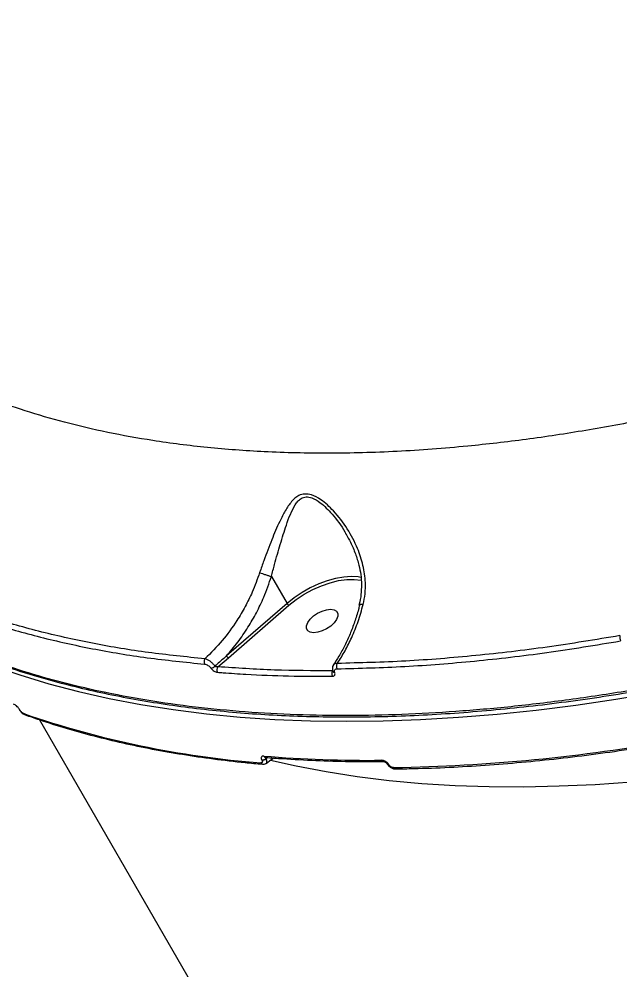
# Model space of a CAD drawing. Header units: millimetres. Extents: x -10881 to 8954, y -8695 to 5624.
# Drawn here: x 2103.6 to 2258, y -2747.9 to -2503.6 of the extents above; entities that cross this region are included whole.
import ezdxf

# ---------------------------------------------------------------- set-up
doc = ezdxf.new("R2010")
doc.units = ezdxf.units.MM
for name, color, linetype in [('DIKOM_ОБЪЕКТ', 7, 'Continuous'), ('DIKOM_РАЗМЕР_ЗОНА', 7, 'Continuous'), ('DIKOM_РАЗМЕР_ОБЪЕКТА', 7, 'Continuous')]:
    doc.layers.add(name, color=color, linetype=linetype)
doc.styles.add('style1', font='arial.ttf', dxfattribs={"width": 0.8})
doc.dimstyles.new('1-50', dxfattribs={"dimtxt": 300, "dimasz": 200, "dimexe": 100, "dimexo": 0, "dimgap": 100, "dimtad": 1, "dimtxsty": 'style1', "dimcen": 200, "dimclrd": 7, "dimclre": 7, "dimclrt": 7, "dimadec": 1, "dimazin": 2, "dimtfac": 1, "dimtmove": 0, "dimatfit": 2, "dimfxl": 0, "dimlwd": 25, "dimlwe": 18, "dimarcsym": 0})

# ---------------------------------------------------------------- blocks, each defined once
blk = doc.blocks.new('*D10')
at = {"layer": 'Defpoints', "color": 0, "transparency": 16777216}
for p in [(-7152.73, 2730.8), (7385.22, 911.28), (7385.22, -7693.77)]:
    blk.add_point(p, dxfattribs=at)
at = {"layer": 'DIKOM_РАЗМЕР_ОБЪЕКТА', "color": 7, "lineweight": 18, "transparency": 16777216}
for p, q in [((-7152.73, 2730.8), (-7152.73, -7793.77)), ((7385.22, 911.28), (7385.22, -7793.77))]:
    blk.add_line(p, q, dxfattribs=at)
at = {"layer": 'DIKOM_РАЗМЕР_ОБЪЕКТА', "color": 7, "lineweight": 25, "transparency": 16777216}
blk.add_line((-6952.73, -7693.77), (7185.22, -7693.77), dxfattribs=at)
at = {"layer": 'DIKOM_РАЗМЕР_ОБЪЕКТА', "color": 7, "transparency": 16777216}
for points in [[(-6952.73, -7660.43), (-6952.73, -7727.1), (-7152.73, -7693.77)], [(7185.22, -7660.43), (7185.22, -7727.1), (7385.22, -7693.77)]]:
    blk.add_solid(points, dxfattribs=at)
at = {"layer": 'DIKOM_РАЗМЕР_ОБЪЕКТА', "color": 7, "transparency": 16777216, "insert": (116.24, -7440.59), "char_height": 300, "attachment_point": 5, "style": 'style1'}
blk.add_mtext('14500', dxfattribs=at)
blk = doc.blocks.new('*D12')
at = {"layer": 'Defpoints', "color": 0, "transparency": 16777216}
for p in [(-9113.32, 3014.05), (8954.2, 2756.48), (8954.2, -8594.51)]:
    blk.add_point(p, dxfattribs=at)
at = {"layer": 'DIKOM_РАЗМЕР_ЗОНА', "color": 7, "lineweight": 18, "transparency": 16777216}
for p, q in [((-9113.32, 3014.05), (-9113.32, -8694.51)), ((8954.2, 2756.48), (8954.2, -8694.51))]:
    blk.add_line(p, q, dxfattribs=at)
at = {"layer": 'DIKOM_РАЗМЕР_ЗОНА', "color": 7, "lineweight": 25, "transparency": 16777216}
blk.add_line((-8913.32, -8594.51), (8754.2, -8594.51), dxfattribs=at)
at = {"layer": 'DIKOM_РАЗМЕР_ЗОНА', "color": 7, "transparency": 16777216}
for points in [[(-8913.32, -8561.18), (-8913.32, -8627.85), (-9113.32, -8594.51)], [(8754.2, -8561.18), (8754.2, -8627.85), (8954.2, -8594.51)]]:
    blk.add_solid(points, dxfattribs=at)
at = {"layer": 'DIKOM_РАЗМЕР_ЗОНА', "color": 7, "transparency": 16777216, "insert": (-79.56, -8341.34), "char_height": 300, "attachment_point": 5, "style": 'style1'}
blk.add_mtext('18000', dxfattribs=at)

msp = doc.modelspace()

# ---------------------------------------------------------------- linework, layer by layer
at = {"layer": 'DIKOM_ОБЪЕКТ', "color": 7, "linetype": 'Continuous', "lineweight": 15}
for p, q in [((2168.409, -2646.816), (2172.409, -2653.743)), ((2191.482, -2647.077), (2190.999, -2646.988)), ((2172.409, -2653.743), (2156.867, -2667.226)), ((2157.354, -2667.718), (2172.893, -2654.237)), ((2154.657, -2670.039), (2157.354, -2667.718)), ((2103.561, -2680.933), (2103.595, -2680.992)), ((2103.77, -2681.129), (2103.735, -2681.07)), ((2108.832, -2683.648), (2239.897, -2910.637)), ((2165.934, -2693.994), (2165.968, -2694.053)), ((2166.881, -2693.304), (2166.899, -2693.306)), ((2167.003, -2693.585), (2167.301, -2693.335)), ((2167.037, -2693.644), (2167.003, -2693.585)), ((2167.508, -2693.35), (2167.037, -2693.644)), ((2198.157, -2694.987), (2198.18, -2695.028)), ((2198.581, -2695.198), (2198.557, -2695.157))]:
    msp.add_line(p, q, dxfattribs=at)
at = {"layer": 'DIKOM_ОБЪЕКТ', "color": 7, "linetype": 'Continuous', "lineweight": 15, "flags": 128}
for points in [[(2190.999, -2646.988), (2190.704, -2646.946), (2188.919, -2646.843), (2186.968, -2646.979), (2184.893, -2647.35), (2182.739, -2647.948), (2180.553, -2648.761), (2178.38, -2649.77), (2176.269, -2650.954), (2174.264, -2652.288), (2172.409, -2653.743)], [(2172.893, -2654.237), (2174.796, -2652.752), (2176.859, -2651.399), (2179.031, -2650.211), (2181.261, -2649.216), (2183.495, -2648.438), (2185.679, -2647.896), (2187.761, -2647.603), (2189.692, -2647.565), (2191.424, -2647.784), (2191.528, -2647.807)], [(2180.272, -2656.263), (2181.417, -2655.71), (2182.563, -2655.365), (2183.617, -2655.255), (2184.494, -2655.389), (2185.123, -2655.757), (2185.453, -2656.329), (2185.457, -2657.057), (2185.135, -2657.884), (2184.512, -2658.742), (2183.64, -2659.562), (2182.589, -2660.277), (2181.444, -2660.83), (2180.298, -2661.175), (2179.244, -2661.285), (2178.367, -2661.15), (2177.738, -2660.783), (2177.408, -2660.211), (2177.404, -2659.483), (2177.727, -2658.656), (2178.349, -2657.798), (2179.221, -2656.978), (2180.272, -2656.263)], [(2096.582, -2669.672), (2103.768, -2672.136), (2111.194, -2674.373), (2118.853, -2676.381), (2126.738, -2678.158), (2134.843, -2679.703), (2143.16, -2681.015), (2151.684, -2682.092), (2160.407, -2682.934), (2169.321, -2683.54), (2178.418, -2683.91), (2187.692, -2684.042), (2197.135, -2683.937), (2206.738, -2683.596), (2216.493, -2683.017), (2226.393, -2682.203), (2236.428, -2681.153), (2246.591, -2679.869), (2256.872, -2678.351), (2267.264, -2676.6)], [(2168.206, -2694.037), (2174.756, -2695.503), (2182.508, -2696.974), (2190.475, -2698.211), (2198.647, -2699.212), (2207.018, -2699.977), (2215.58, -2700.504), (2224.325, -2700.794), (2233.244, -2700.845), (2242.33, -2700.658), (2251.573, -2700.234), (2260.966, -2699.572)]]:
    msp.add_lwpolyline(points, dxfattribs=at)
at = {"layer": 'DIKOM_ОБЪЕКТ', "color": 7, "linetype": 'Continuous', "lineweight": 15}
for centre, radius, start, end in [((2259.623, -2662.537), 1.743, 163.14341, 209.17322), ((2158.01, -2666.582), 1.311, 209.39273, 240.01363), ((2152.423, -2668.739), 1.33, 145.13814, 207.12082), ((2152.541, -2668.479), 1.938, 279.90556, 314.26647), ((2155.723, -2670.832), 1.329, 143.34935, 207.35202), ((2186.548, -2669.874), 1.433, 150.73192, 207.84579), ((2185.303, -2671.813), 1.413, 148.36387, 208.03352), ((2184.669, -2671.003), 0.512, 206.44196, 269.6393), ((2103.829, -2680.77), 0.314, 210.92945, 252.63824), ((2103.864, -2680.827), 0.316, 212.50517, 252.57098), ((2184.704, -2450.233), 245.225, 250.98059, 265.54294), ((2105.372, -2681.751), 0.666, 208.72597, 249.84499), ((2191.958, -2241.371), 454.631, 270.98716, 280.12976), ((2166.186, -2694.45), 0.602, 206.34226, 262.24677), ((2165.93, -2692.381), 1.612, 270.13084, 311.70773), ((2165.965, -2692.44), 1.612, 270.13084, 311.70773), ((2193.787, -2350.652), 343.414, 265.43115, 270.49457), ((2166.972, -2692.705), 0.605, 206.5034, 262.23744), ((2197.268, -2693.815), 0.57, 204.72795, 265.73995), ((2198.5, -2694.735), 0.426, 215.7478, 277.67959), ((2198.524, -2694.774), 0.427, 216.34449, 277.61435), ((2200.309, -2695.694), 0.572, 204.86323, 265.67618)]:
    msp.add_arc(centre, radius, start, end, dxfattribs=at)
for points, knots in [([(2406.606, -2558.577), (2400.083, -2561.572), (2387.278, -2567.452), (2368.079, -2575.393), (2349.024, -2582.66), (2329.914, -2589.262), (2310.452, -2595.295), (2293.047, -2600.041), (2277.697, -2603.729), (2263.782, -2606.706), (2249.13, -2609.402), (2233.822, -2611.704), (2217.608, -2613.577), (2200.619, -2614.845), (2183.171, -2615.316), (2166.933, -2614.936), (2151.88, -2613.814), (2138.494, -2612.109), (2126.274, -2609.899), (2115.335, -2607.334), (2105.05, -2604.334), (2094.332, -2600.554), (2083.569, -2595.902), (2072.954, -2590.256), (2063.879, -2584.422), (2055.93, -2578.346), (2049.123, -2572.229), (2043.006, -2565.812), (2037.044, -2558.327), (2033.021, -2552.679), (2031.155, -2549.073), (2031.04, -2548.851)], [0, 0, 0, 0, 0.0404246, 0.0793458, 0.118267, 0.1577577, 0.1972483, 0.2389848, 0.2666403, 0.2942958, 0.3278319, 0.3613868, 0.3949229, 0.4364534, 0.477984, 0.5184404, 0.5555097, 0.592579, 0.624506, 0.656433, 0.6867923, 0.7171517, 0.7576747, 0.7948046, 0.8319345, 0.8639129, 0.8958912, 0.9262988, 0.9567063, 0.9973305, 1, 1, 1, 1]), ([(2494.079, -2588.982), (2490.1, -2591.246), (2481.081, -2596.38), (2466.849, -2604.039), (2451.383, -2611.968), (2435.765, -2619.545), (2419.913, -2626.814), (2403.887, -2633.731), (2387.676, -2640.292), (2371.424, -2646.431), (2355.35, -2652.067), (2339.524, -2657.191), (2323.932, -2661.825), (2308.413, -2666.019), (2292.883, -2669.79), (2277.409, -2673.108), (2261.984, -2675.963), (2246.751, -2678.322), (2231.914, -2680.154), (2217.528, -2681.47), (2203.572, -2682.292), (2189.901, -2682.63), (2176.444, -2682.477), (2163.265, -2681.822), (2150.366, -2680.649), (2137.869, -2678.961), (2126.081, -2676.809), (2115.015, -2674.24), (2104.631, -2671.292), (2094.677, -2667.903), (2085.112, -2664.049), (2075.972, -2659.742), (2067.314, -2654.931), (2060.918, -2650.963), (2057.595, -2648.457), (2056.795, -2647.853)], [0, 0, 0, 0, 0.0243786, 0.0552569, 0.0861352, 0.1172279, 0.1483207, 0.18009, 0.2118592, 0.2438622, 0.2758653, 0.3067436, 0.3376219, 0.3687146, 0.3998074, 0.4315767, 0.463346, 0.495349, 0.527352, 0.5582303, 0.5891086, 0.6202014, 0.6512942, 0.6830635, 0.7148327, 0.7468358, 0.7788388, 0.8086119, 0.8383851, 0.8683504, 0.8983156, 0.9288846, 0.9594535, 0.9902306, 1, 1, 1, 1]), ([(2056.941, -2648.116), (2057.123, -2648.253), (2058.987, -2649.662), (2062.763, -2652.164), (2068.28, -2655.601), (2074.05, -2658.821), (2080.042, -2661.847), (2086.265, -2664.674), (2092.714, -2667.302), (2099.391, -2669.732), (2106.296, -2671.963), (2113.429, -2673.995), (2120.79, -2675.828), (2128.366, -2677.458), (2136.136, -2678.882), (2144.074, -2680.094), (2152.169, -2681.091), (2160.412, -2681.874), (2168.807, -2682.444), (2177.356, -2682.801), (2186.061, -2682.945), (2194.926, -2682.878), (2203.951, -2682.598), (2213.14, -2682.105), (2222.498, -2681.399), (2232.013, -2680.48), (2241.653, -2679.352), (2251.38, -2678.017), (2261.166, -2676.48), (2271.011, -2674.742), (2280.917, -2672.803), (2290.887, -2670.662), (2300.926, -2668.319), (2311.035, -2665.774), (2321.217, -2663.025), (2331.475, -2660.073), (2341.814, -2656.915), (2352.229, -2653.552), (2362.692, -2649.994), (2373.16, -2646.254), (2383.597, -2642.344), (2393.993, -2638.27), (2404.353, -2634.03), (2414.68, -2629.622), (2424.979, -2625.046), (2435.253, -2620.3), (2445.503, -2615.383), (2455.733, -2610.294), (2465.947, -2605.032), (2476.143, -2599.589), (2485.614, -2594.382), (2491.648, -2590.923), (2494.318, -2589.393)], [0, 0, 0, 0, 0.0022082, 0.0226737, 0.043085, 0.0634585, 0.0838103, 0.1041567, 0.1245123, 0.1448892, 0.1653033, 0.1857705, 0.2063068, 0.2269217, 0.247524, 0.2680804, 0.2885446, 0.3089396, 0.3292884, 0.349614, 0.3699394, 0.3902827, 0.4106642, 0.4311069, 0.451634, 0.4722683, 0.4929428, 0.5135312, 0.5340189, 0.5544291, 0.5747851, 0.5951102, 0.6154275, 0.6357577, 0.6561188, 0.6765339, 0.6970262, 0.7176188, 0.7382909, 0.7589167, 0.7794277, 0.7998544, 0.8202199, 0.8405475, 0.8608605, 0.8811819, 0.9015273, 0.9219199, 0.942383, 0.9629396, 0.9835988, 1, 1, 1, 1]), ([(2191.984, -2654.017), (2192.171, -2653.096), (2192.551, -2651.235), (2192.606, -2647.858), (2192.051, -2643.932), (2190.519, -2639.264), (2188.012, -2634.482), (2185.215, -2630.808), (2182.793, -2628.423), (2180.916, -2626.923), (2178.899, -2625.826), (2176.932, -2625.534), (2175.129, -2626.053), (2173.475, -2627.563), (2171.932, -2629.905), (2170.267, -2633.161), (2168.449, -2637.412), (2166.728, -2641.898), (2165.733, -2644.804), (2165.382, -2645.831)], [0, 0, 0, 0, 0.0443359, 0.0895887, 0.1599534, 0.2324657, 0.3224987, 0.4152107, 0.4503604, 0.4859282, 0.532942, 0.5664249, 0.5998052, 0.653098, 0.7102645, 0.7686664, 0.8578768, 0.9497899, 1, 1, 1, 1]), ([(2168.393, -2646.802), (2168.394, -2646.798), (2168.659, -2645.777), (2169.414, -2642.954), (2170.69, -2638.464), (2172.012, -2634.188), (2173.254, -2630.823), (2174.226, -2628.788), (2175.19, -2627.478), (2176.06, -2626.697), (2177.255, -2626.258), (2179.019, -2626.566), (2180.835, -2627.705), (2182.542, -2629.22), (2184.755, -2631.647), (2186.532, -2633.89), (2187.458, -2635.774), (2187.553, -2635.967)], [0, 0, 0, 0, 0.0002373, 0.0751406, 0.2095382, 0.3476501, 0.4321203, 0.5178541, 0.5549669, 0.5928654, 0.6376854, 0.6822464, 0.7471494, 0.7979654, 0.8495775, 0.9845979, 1, 1, 1, 1]), ([(2187.569, -2635.96), (2187.964, -2636.65), (2188.894, -2638.272), (2190.011, -2640.95), (2190.878, -2643.737), (2191.405, -2646.385), (2191.593, -2648.904), (2191.436, -2651.457), (2191.197, -2653.226), (2190.919, -2654.11), (2190.898, -2654.176)], [0, 0, 0, 0, 0.1245611, 0.2931415, 0.4548748, 0.5836678, 0.7197787, 0.855054, 0.9891906, 1, 1, 1, 1]), ([(2165.382, -2645.831), (2164.777, -2647.527), (2163.712, -2650.515), (2161.679, -2654.614), (2159.187, -2658.836), (2155.833, -2663.471), (2152.843, -2666.465), (2151.331, -2667.979)], [0, 0, 0, 0, 0.2022624, 0.3564052, 0.5119926, 0.7532487, 1, 1, 1, 1]), ([(2165.382, -2645.831), (2165.402, -2645.839), (2165.609, -2645.923), (2166.083, -2646.102), (2166.861, -2646.366), (2167.683, -2646.617), (2168.156, -2646.74), (2168.393, -2646.802)], [0, 0, 0, 0, 0.0262315, 0.2630996, 0.508735, 0.7543675, 1, 1, 1, 1]), ([(2156.867, -2667.226), (2157.846, -2666.074), (2159.814, -2663.758), (2162.366, -2660.017), (2164.595, -2656.144), (2166.694, -2651.791), (2167.79, -2648.611), (2168.409, -2646.816)], [0, 0, 0, 0, 0.194812, 0.3916447, 0.5750678, 0.7602136, 1, 1, 1, 1]), ([(2168.409, -2646.816), (2168.407, -2646.812), (2168.403, -2646.807), (2168.397, -2646.803), (2168.393, -2646.802), (2168.393, -2646.802)], [0, 0, 0, 0, 0.5058023, 0.9179531, 1, 1, 1, 1]), ([(2151.331, -2667.979), (2146.454, -2667.486), (2136.688, -2666.501), (2122.725, -2664.171), (2109.3, -2661.201), (2098.548, -2658.161), (2092.382, -2656.032), (2090.289, -2655.309)], [0, 0, 0, 0, 0.22004609, 0.44062127, 0.66281084, 0.88554509, 1, 1, 1, 1]), ([(2172.409, -2653.743), (2172.436, -2653.786), (2172.49, -2653.872), (2172.601, -2654.004), (2172.718, -2654.12), (2172.811, -2654.192), (2172.866, -2654.225), (2172.887, -2654.234), (2172.893, -2654.237)], [0, 0, 0, 0, 0.2146449, 0.4292897, 0.6439376, 0.8585921, 0.9552035, 1, 1, 1, 1]), ([(2191.027, -2654.221), (2190.941, -2654.584), (2190.593, -2656.057), (2189.791, -2658.536), (2188.628, -2661.633), (2187.277, -2664.571), (2185.844, -2667.24), (2184.798, -2668.813), (2184.309, -2669.548)], [0, 0, 0, 0, 0.062287, 0.2525499, 0.4441778, 0.6369036, 0.8303431, 1, 1, 1, 1]), ([(2185.298, -2669.174), (2185.324, -2669.136), (2186.031, -2668.108), (2187.357, -2665.964), (2189.14, -2662.404), (2190.743, -2658.431), (2191.568, -2655.495), (2191.984, -2654.017)], [0, 0, 0, 0, 0.0088992, 0.2417853, 0.4772795, 0.7368246, 1, 1, 1, 1]), ([(2191.984, -2654.017), (2191.948, -2654.016), (2191.793, -2654.01), (2191.471, -2654.019), (2191.141, -2654.081), (2191.096, -2654.189), (2191.076, -2654.236)], [0, 0, 0, 0, 0.0663196, 0.2938846, 0.6936548, 1, 1, 1, 1]), ([(2090.064, -2656.645), (2092.161, -2657.369), (2098.291, -2659.487), (2108.979, -2662.514), (2122.37, -2665.489), (2136.409, -2667.846), (2146.292, -2668.845), (2151.239, -2669.345)], [0, 0, 0, 0, 0.1144542, 0.3345003, 0.5550756, 0.7772654, 1, 1, 1, 1]), ([(2257.955, -2662.031), (2251.703, -2663.064), (2239.181, -2665.133), (2220.827, -2667.26), (2202.769, -2668.725), (2191.127, -2669.024), (2185.298, -2669.174)], [0, 0, 0, 0, 0.24825048, 0.49719022, 0.74823869, 1, 1, 1, 1]), ([(2185.281, -2670.544), (2191.041, -2670.397), (2202.577, -2670.103), (2220.582, -2668.657), (2239.056, -2666.53), (2251.747, -2664.435), (2258.101, -2663.386)], [0, 0, 0, 0, 0.2482503, 0.4971899, 0.7482385, 1, 1, 1, 1]), ([(2156.867, -2667.226), (2156.63, -2667.44), (2155.646, -2668.328), (2154.65, -2669.202), (2153.894, -2669.866)], [0, 0, 0, 0, 0.2408328, 1, 1, 1, 1]), ([(2151.239, -2669.345), (2151.375, -2669.369), (2151.648, -2669.417), (2152.104, -2669.649), (2152.522, -2669.966), (2152.763, -2670.232), (2152.863, -2670.372), (2152.875, -2670.388)], [0, 0, 0, 0, 0.2486747, 0.49752, 0.7389377, 0.9703205, 1, 1, 1, 1]), ([(2153.894, -2669.866), (2153.875, -2669.84), (2153.707, -2669.609), (2153.312, -2669.162), (2152.652, -2668.603), (2151.946, -2668.165), (2151.535, -2668.04), (2151.331, -2667.979)], [0, 0, 0, 0, 0.03002017, 0.26394804, 0.50664226, 0.75444656, 1, 1, 1, 1]), ([(2154.657, -2670.039), (2154.586, -2670.053), (2154.448, -2670.08), (2154.231, -2670.06), (2154.052, -2669.998), (2153.944, -2669.924), (2153.905, -2669.879), (2153.894, -2669.866)], [0, 0, 0, 0, 0.27356274, 0.53426805, 0.7688214, 0.93412002, 1, 1, 1, 1]), ([(2184.1, -2671.072), (2179.082, -2671.054), (2169.035, -2671.018), (2159.453, -2670.366), (2154.657, -2670.039)], [0, 0, 0, 0, 0.49945, 1, 1, 1, 1]), ([(2184.349, -2669.591), (2184.316, -2669.627), (2184.142, -2669.816), (2184.046, -2670.288), (2184.048, -2670.816), (2184.187, -2671.113), (2184.238, -2671.223)], [0, 0, 0, 0, 0.0842421, 0.4454778, 0.79626, 1, 1, 1, 1]), ([(2185.298, -2669.174), (2185.255, -2669.174), (2185.001, -2669.178), (2184.617, -2669.264), (2184.436, -2669.485), (2184.355, -2669.583)], [0, 0, 0, 0, 0.1005369, 0.5996019, 1, 1, 1, 1]), ([(2152.875, -2670.388), (2152.989, -2670.529), (2153.21, -2670.803), (2153.66, -2671.137), (2154.124, -2671.372), (2154.403, -2671.419), (2154.543, -2671.443)], [0, 0, 0, 0, 0.2592201, 0.5021627, 0.7511322, 1, 1, 1, 1]), ([(2154.543, -2671.443), (2155.027, -2671.481), (2157.446, -2671.669), (2163.478, -2672.061), (2172.772, -2672.454), (2180.293, -2672.47), (2184.056, -2672.478)], [0, 0, 0, 0, 0.0507693, 0.253855, 0.6266991, 1, 1, 1, 1]), ([(2184.056, -2672.478), (2184.082, -2672.477), (2184.237, -2672.473), (2184.484, -2672.402), (2184.697, -2672.191), (2184.777, -2671.885), (2184.703, -2671.638), (2184.666, -2671.515)], [0, 0, 0, 0, 0.0489193, 0.2870857, 0.5249643, 0.7625368, 1, 1, 1, 1]), ([(2184.209, -2671.227), (2184.21, -2671.229), (2184.221, -2671.253), (2184.219, -2671.25), (2184.217, -2671.249)], [0, 0, 0, 0, 0.0868906, 1, 1, 1, 1]), ([(2184.666, -2671.515), (2184.629, -2671.391), (2184.554, -2671.143), (2184.635, -2670.836), (2184.85, -2670.622), (2185.099, -2670.55), (2185.255, -2670.545), (2185.281, -2670.544)], [0, 0, 0, 0, 0.2376974, 0.4754976, 0.7137247, 0.9520118, 1, 1, 1, 1]), ([(2103.735, -2681.07), (2103.695, -2681.004), (2103.577, -2680.81), (2103.303, -2680.466), (2102.922, -2680.09), (2102.52, -2679.78), (2102.291, -2679.676), (2102.177, -2679.624)], [0, 0, 0, 0, 0.1082969, 0.3204328, 0.5430623, 0.7715679, 1, 1, 1, 1]), ([(2103.604, -2680.993), (2103.703, -2681.151), (2103.919, -2681.494), (2104.406, -2681.954), (2104.811, -2682.259), (2105.077, -2682.337), (2105.149, -2682.358)], [0, 0, 0, 0, 0.26421896, 0.57280253, 0.88364756, 1, 1, 1, 1]), ([(2104.788, -2682.071), (2104.713, -2682.037), (2104.563, -2681.97), (2104.3, -2681.769), (2104.052, -2681.524), (2103.874, -2681.3), (2103.797, -2681.173), (2103.77, -2681.129)], [0, 0, 0, 0, 0.2288294, 0.4578465, 0.6785143, 0.8883618, 1, 1, 1, 1]), ([(2105.142, -2682.376), (2106.332, -2682.792), (2109.779, -2683.998), (2115.65, -2685.839), (2122.818, -2687.831), (2130.194, -2689.613), (2137.768, -2691.188), (2145.535, -2692.556), (2153.491, -2693.711), (2160.369, -2694.519), (2164.618, -2694.909), (2166.105, -2695.046)], [0, 0, 0, 0, 0.0652905, 0.1892535, 0.3132288, 0.4372172, 0.5612161, 0.6852229, 0.8092356, 0.9332522, 1, 1, 1, 1]), ([(2200.267, -2696.265), (2201.84, -2696.239), (2206.402, -2696.165), (2214.062, -2695.881), (2223.287, -2695.343), (2232.642, -2694.59), (2242.119, -2693.627), (2251.709, -2692.455), (2261.238, -2691.096), (2268.151, -2689.98), (2271.821, -2689.344), (2272.381, -2689.247)], [0, 0, 0, 0, 0.0688513, 0.1996783, 0.3305051, 0.4613287, 0.592149, 0.7229657, 0.8537789, 0.9777041, 1, 1, 1, 1]), ([(2165.968, -2694.053), (2166.007, -2694.132), (2166.083, -2694.29), (2166.087, -2694.493), (2166.004, -2694.641), (2165.85, -2694.719), (2165.71, -2694.717), (2165.647, -2694.717)], [0, 0, 0, 0, 0.2039663, 0.4080118, 0.6135217, 0.826536, 1, 1, 1, 1]), ([(2166.431, -2692.975), (2166.334, -2692.975), (2166.118, -2692.973), (2165.882, -2693.097), (2165.756, -2693.326), (2165.76, -2693.634), (2165.876, -2693.874), (2165.934, -2693.994)], [0, 0, 0, 0, 0.1741801, 0.389583, 0.5958005, 0.7978792, 1, 1, 1, 1]), ([(2166.891, -2693.304), (2168.361, -2693.418), (2172.625, -2693.747), (2179.813, -2694.126), (2188.446, -2694.389), (2194.315, -2694.385), (2197.226, -2694.384)], [0, 0, 0, 0, 0.1499024, 0.434722, 0.7195447, 1, 1, 1, 1]), ([(2167.003, -2693.585), (2166.988, -2693.55), (2166.969, -2693.508), (2166.964, -2693.42), (2166.982, -2693.371), (2166.997, -2693.328)], [0, 0, 0, 0, 0.3985732, 0.4840084, 1, 1, 1, 1]), ([(2167.087, -2694.778), (2167.106, -2694.771), (2167.216, -2694.731), (2167.278, -2694.506), (2167.258, -2694.129), (2167.111, -2693.806), (2167.037, -2693.644)], [0, 0, 0, 0, 0.06770402, 0.37771006, 0.68850243, 1, 1, 1, 1]), ([(2167.113, -2694.816), (2167.619, -2694.422), (2168.242, -2693.937), (2168.899, -2693.537), (2169.022, -2693.463)], [0, 0, 0, 0, 0.8128504, 1, 1, 1, 1]), ([(2198.557, -2695.157), (2198.504, -2695.075), (2198.371, -2694.868), (2198.05, -2694.557), (2197.624, -2694.276), (2197.164, -2694.088), (2196.889, -2694.065), (2196.751, -2694.054)], [0, 0, 0, 0, 0.1407799, 0.3552888, 0.5700297, 0.7849624, 1, 1, 1, 1]), ([(2197.23, -2694.384), (2197.23, -2694.384), (2197.234, -2694.383), (2197.303, -2694.388), (2197.425, -2694.419), (2197.598, -2694.49), (2197.792, -2694.605), (2197.966, -2694.747), (2198.095, -2694.888), (2198.135, -2694.955), (2198.154, -2694.986)], [0, 0, 0, 0, 0.0186964, 0.1419905, 0.265412, 0.409928, 0.567964, 0.7306391, 0.8740699, 1, 1, 1, 1]), ([(2166.106, -2695.03), (2166.256, -2695.036), (2166.569, -2695.051), (2166.927, -2694.94), (2167.07, -2694.799), (2167.093, -2694.777)], [0, 0, 0, 0, 0.4362655, 0.9097864, 1, 1, 1, 1]), ([(2198.18, -2695.026), (2198.18, -2695.027), (2198.265, -2695.229), (2198.607, -2695.593), (2199.221, -2696.037), (2199.819, -2696.267), (2200.167, -2696.246), (2200.264, -2696.24)], [0, 0, 0, 0, 0.0006275, 0.2706242, 0.5683685, 0.8808287, 1, 1, 1, 1]), ([(2199.79, -2695.935), (2199.698, -2695.927), (2199.514, -2695.913), (2199.207, -2695.788), (2198.922, -2695.601), (2198.707, -2695.392), (2198.617, -2695.253), (2198.581, -2695.198)], [0, 0, 0, 0, 0.2142855, 0.4284468, 0.6429085, 0.8577318, 1, 1, 1, 1])]:
    msp.add_open_spline(points, degree=3, knots=knots, dxfattribs=at)

# ---------------------------------------------------------------- dimensions: what is measured, and where the dimension line sits
at = {"layer": 'DIKOM_РАЗМЕР_ЗОНА'}
dim = msp.add_linear_dim(base=(8954.2, -8594.513), p1=(-9113.319, 3014.045), p2=(8954.2, 2756.48), text='18000', dimstyle='1-50', dxfattribs=at)
dim.commit()
dim.dimension.update_dxf_attribs({"geometry": '*D12', "text_midpoint": (-79.559, -8594.513), "dimtype": 160})
at = {"layer": 'DIKOM_РАЗМЕР_ОБЪЕКТА'}
dim = msp.add_linear_dim(base=(7385.217, -7693.766), p1=(-7152.73, 2730.795), p2=(7385.217, 911.281), text='14500', dimstyle='1-50', dxfattribs=at)
dim.commit()
dim.dimension.update_dxf_attribs({"geometry": '*D10', "text_midpoint": (116.244, -7693.766), "dimtype": 160})

doc.saveas('drawing.dxf')
